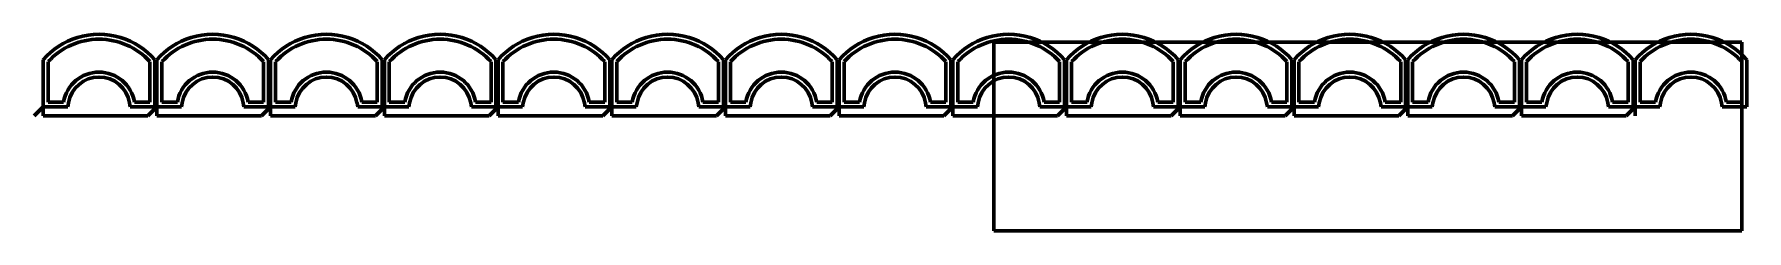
# Model space of a CAD drawing. Header units: millimetres. Extents: x -57.1 to 0.2, y -6.3 to 0.3.
import ezdxf

# ---------------------------------------------------------------- set-up
doc = ezdxf.new("R2010")
doc.units = ezdxf.units.MM
doc.linetypes.add('K5LT32768', pattern=[0])
doc.linetypes.add('K5LT_BASIC', pattern=[0])
doc.layers.add('Системный слой', color=7, linetype='Continuous')

# ---------------------------------------------------------------- blocks, each defined once
blk = doc.blocks.new('U0')
at = {"layer": 'Системный слой', "color": 5, "linetype": 'K5LT_BASIC', "lineweight": 60}
for p, q in [((0, 0), (-25, 0)), ((-25, 0), (-25, -6.3)), ((0, -6.3), (0, 0)), ((-25, -6.3), (0, -6.3))]:
    blk.add_line(p, q, dxfattribs=at)

msp = doc.modelspace()

# ---------------------------------------------------------------- linework, layer by layer
at = {"color": 5, "linetype": 'K5LT32768', "lineweight": 60}
for p, q in [((-56.765, -0.588), (-56.765, -2.165)), ((-56.6, -2), (-56.6, -0.651)), ((-53.2, -2), (-53.2, -0.651)), ((-53.035, -2.165), (-53.035, -0.588)), ((-52.965, -0.588), (-52.965, -2.165)), ((-52.8, -2), (-52.8, -0.651)), ((-49.4, -2), (-49.4, -0.651)), ((-49.235, -2.165), (-49.235, -0.588)), ((-49.165, -0.588), (-49.165, -2.165)), ((-49, -2), (-49, -0.651)), ((-45.6, -2), (-45.6, -0.651)), ((-45.435, -2.165), (-45.435, -0.588)), ((-45.365, -0.588), (-45.365, -2.165)), ((-45.2, -2), (-45.2, -0.651)), ((-41.8, -2), (-41.8, -0.651)), ((-41.635, -2.165), (-41.635, -0.588)), ((-41.565, -0.588), (-41.565, -2.165)), ((-41.4, -2), (-41.4, -0.651)), ((-38, -2), (-38, -0.651)), ((-37.835, -2.165), (-37.835, -0.588)), ((-37.765, -0.588), (-37.765, -2.165)), ((-37.6, -2), (-37.6, -0.651)), ((-34.2, -2), (-34.2, -0.651)), ((-34.035, -2.165), (-34.035, -0.588)), ((-33.965, -0.588), (-33.965, -2.165)), ((-33.8, -2), (-33.8, -0.651)), ((-30.4, -2), (-30.4, -0.651)), ((-30.235, -2.165), (-30.235, -0.588)), ((-30.165, -0.588), (-30.165, -2.165)), ((-30, -2), (-30, -0.651)), ((-26.6, -2), (-26.6, -0.651)), ((-26.435, -2.165), (-26.435, -0.588)), ((-26.365, -0.588), (-26.365, -2.165)), ((-26.2, -2), (-26.2, -0.651)), ((-22.8, -2), (-22.8, -0.651)), ((-22.635, -2.165), (-22.635, -0.588)), ((-22.565, -0.588), (-22.565, -2.165)), ((-22.4, -2), (-22.4, -0.651)), ((-19, -2), (-19, -0.651)), ((-18.835, -2.165), (-18.835, -0.588)), ((-18.765, -0.588), (-18.765, -2.165)), ((-18.6, -2), (-18.6, -0.651)), ((-15.2, -2), (-15.2, -0.651)), ((-15.035, -2.165), (-15.035, -0.588)), ((-14.965, -0.588), (-14.965, -2.165)), ((-14.8, -2), (-14.8, -0.651)), ((-11.4, -2), (-11.4, -0.651)), ((-11.235, -2.165), (-11.235, -0.588)), ((-11.165, -0.588), (-11.165, -2.165)), ((-11, -2), (-11, -0.651)), ((-7.6, -2), (-7.6, -0.651)), ((-7.435, -2.165), (-7.435, -0.588)), ((-7.365, -0.588), (-7.365, -2.165)), ((-7.2, -2), (-7.2, -0.651)), ((-3.8, -2), (-3.8, -0.651)), ((-3.635, -2.165), (-3.635, -0.588)), ((-3.565, -0.588), (-3.565, -2.165)), ((-3.4, -2), (-3.4, -0.651)), ((0, -2), (0, -0.651)), ((0.165, -2.165), (0.165, -0.588)), ((-56.765, -2.165), (-57.065, -2.465)), ((-56.765, -2.165), (-56.765, -2.465)), ((-56.765, -2.165), (-55.944, -2.165)), ((-56.6, -2), (-56.083, -2)), ((-55.944, -2.165), (-55.921, -2.028)), ((-53.879, -2.028), (-53.856, -2.165)), ((-53.856, -2.165), (-53.035, -2.165)), ((-53.717, -2), (-53.2, -2)), ((-52.965, -2.165), (-53.265, -2.465)), ((-52.965, -2.165), (-52.965, -2.465)), ((-52.965, -2.165), (-52.144, -2.165)), ((-52.8, -2), (-52.283, -2)), ((-52.144, -2.165), (-52.121, -2.028)), ((-50.079, -2.028), (-50.056, -2.165)), ((-50.056, -2.165), (-49.235, -2.165)), ((-49.917, -2), (-49.4, -2)), ((-49.165, -2.165), (-49.465, -2.465)), ((-49.165, -2.165), (-49.165, -2.465)), ((-49.165, -2.165), (-48.344, -2.165)), ((-49, -2), (-48.483, -2)), ((-48.344, -2.165), (-48.321, -2.028)), ((-46.279, -2.028), (-46.256, -2.165)), ((-46.256, -2.165), (-45.435, -2.165)), ((-46.117, -2), (-45.6, -2)), ((-45.365, -2.165), (-45.665, -2.465)), ((-45.365, -2.165), (-45.365, -2.465)), ((-45.365, -2.165), (-44.544, -2.165)), ((-45.2, -2), (-44.683, -2)), ((-44.544, -2.165), (-44.521, -2.028)), ((-42.479, -2.028), (-42.456, -2.165)), ((-42.456, -2.165), (-41.635, -2.165)), ((-42.317, -2), (-41.8, -2)), ((-41.565, -2.165), (-41.865, -2.465)), ((-41.565, -2.165), (-41.565, -2.465)), ((-41.565, -2.165), (-40.744, -2.165)), ((-41.4, -2), (-40.883, -2)), ((-40.744, -2.165), (-40.721, -2.028)), ((-38.679, -2.028), (-38.656, -2.165)), ((-38.656, -2.165), (-37.835, -2.165)), ((-38.517, -2), (-38, -2)), ((-37.765, -2.165), (-38.065, -2.465)), ((-37.765, -2.165), (-37.765, -2.465)), ((-37.765, -2.165), (-36.944, -2.165)), ((-37.6, -2), (-37.083, -2)), ((-36.944, -2.165), (-36.921, -2.028)), ((-34.879, -2.028), (-34.856, -2.165)), ((-34.856, -2.165), (-34.035, -2.165)), ((-34.717, -2), (-34.2, -2)), ((-33.965, -2.165), (-34.265, -2.465)), ((-33.965, -2.165), (-33.965, -2.465)), ((-33.965, -2.165), (-33.144, -2.165)), ((-33.8, -2), (-33.283, -2)), ((-33.144, -2.165), (-33.121, -2.028)), ((-31.079, -2.028), (-31.056, -2.165)), ((-31.056, -2.165), (-30.235, -2.165)), ((-30.917, -2), (-30.4, -2)), ((-30.165, -2.165), (-30.465, -2.465)), ((-30.165, -2.165), (-30.165, -2.465)), ((-30.165, -2.165), (-29.344, -2.165)), ((-30, -2), (-29.483, -2)), ((-29.344, -2.165), (-29.321, -2.028)), ((-27.279, -2.028), (-27.256, -2.165)), ((-27.256, -2.165), (-26.435, -2.165)), ((-27.117, -2), (-26.6, -2)), ((-26.365, -2.165), (-26.665, -2.465)), ((-26.365, -2.165), (-26.365, -2.465)), ((-26.365, -2.165), (-25.544, -2.165)), ((-26.2, -2), (-25.683, -2)), ((-25.544, -2.165), (-25.521, -2.028)), ((-23.479, -2.028), (-23.456, -2.165)), ((-23.456, -2.165), (-22.635, -2.165)), ((-23.317, -2), (-22.8, -2)), ((-22.565, -2.165), (-22.865, -2.465)), ((-22.565, -2.165), (-22.565, -2.465)), ((-22.565, -2.165), (-21.744, -2.165)), ((-22.4, -2), (-21.883, -2)), ((-21.744, -2.165), (-21.721, -2.028)), ((-19.679, -2.028), (-19.656, -2.165)), ((-19.656, -2.165), (-18.835, -2.165)), ((-19.517, -2), (-19, -2)), ((-18.765, -2.165), (-19.065, -2.465)), ((-18.765, -2.165), (-18.765, -2.465)), ((-18.765, -2.165), (-17.944, -2.165)), ((-18.6, -2), (-18.083, -2)), ((-17.944, -2.165), (-17.921, -2.028)), ((-15.879, -2.028), (-15.856, -2.165)), ((-15.856, -2.165), (-15.035, -2.165)), ((-15.717, -2), (-15.2, -2)), ((-14.965, -2.165), (-15.265, -2.465)), ((-14.965, -2.165), (-14.965, -2.465)), ((-14.965, -2.165), (-14.144, -2.165)), ((-14.8, -2), (-14.283, -2)), ((-14.144, -2.165), (-14.121, -2.028)), ((-12.079, -2.028), (-12.056, -2.165)), ((-12.056, -2.165), (-11.235, -2.165)), ((-11.917, -2), (-11.4, -2)), ((-11.165, -2.165), (-11.465, -2.465)), ((-11.165, -2.165), (-11.165, -2.465)), ((-11.165, -2.165), (-10.344, -2.165)), ((-11, -2), (-10.483, -2)), ((-10.344, -2.165), (-10.321, -2.028)), ((-8.279, -2.028), (-8.256, -2.165)), ((-8.256, -2.165), (-7.435, -2.165)), ((-8.117, -2), (-7.6, -2)), ((-7.365, -2.165), (-7.665, -2.465)), ((-7.365, -2.165), (-7.365, -2.465)), ((-7.365, -2.165), (-6.544, -2.165)), ((-7.2, -2), (-6.683, -2)), ((-6.544, -2.165), (-6.521, -2.028)), ((-4.479, -2.028), (-4.456, -2.165)), ((-4.456, -2.165), (-3.635, -2.165)), ((-4.317, -2), (-3.8, -2)), ((-3.565, -2.165), (-3.865, -2.465)), ((-3.565, -2.165), (-2.744, -2.165)), ((-3.565, -2.165), (-3.565, -2.465)), ((-3.4, -2), (-2.883, -2)), ((-2.744, -2.165), (-2.721, -2.028)), ((-0.679, -2.028), (-0.656, -2.165)), ((-0.656, -2.165), (0.165, -2.165)), ((-0.517, -2), (0, -2)), ((-56.765, -2.465), (-53.265, -2.465)), ((-52.965, -2.465), (-49.465, -2.465)), ((-49.165, -2.465), (-45.665, -2.465)), ((-45.365, -2.465), (-41.865, -2.465)), ((-41.565, -2.465), (-38.065, -2.465)), ((-37.765, -2.465), (-34.265, -2.465)), ((-33.965, -2.465), (-30.465, -2.465)), ((-30.165, -2.465), (-26.665, -2.465)), ((-26.365, -2.465), (-22.865, -2.465)), ((-22.565, -2.465), (-19.065, -2.465)), ((-18.765, -2.465), (-15.265, -2.465)), ((-14.965, -2.465), (-11.465, -2.465)), ((-11.165, -2.465), (-7.665, -2.465)), ((-7.365, -2.465), (-3.865, -2.465))]:
    msp.add_line(p, q, dxfattribs=at)
for centre, radius, start, end in [((-54.9, -2.2), 2.465, 106.9574, 139.1647), ((-54.9, -2.2), 2.3, 42.3426, 137.6574), ((-54.9, -2.2), 2.465, 73.0426, 106.9574), ((-54.9, -2.2), 2.465, 40.8353, 73.0426), ((-51.1, -2.2), 2.465, 106.9574, 139.1647), ((-51.1, -2.2), 2.3, 42.3426, 137.6574), ((-51.1, -2.2), 2.465, 73.0426, 106.9574), ((-51.1, -2.2), 2.465, 40.8353, 73.0426), ((-47.3, -2.2), 2.465, 106.9574, 139.1647), ((-47.3, -2.2), 2.3, 42.3426, 137.6574), ((-47.3, -2.2), 2.465, 73.0426, 106.9574), ((-47.3, -2.2), 2.465, 40.8353, 73.0426), ((-43.5, -2.2), 2.465, 106.9574, 139.1647), ((-43.5, -2.2), 2.3, 42.3426, 137.6574), ((-43.5, -2.2), 2.465, 73.0426, 106.9574), ((-43.5, -2.2), 2.465, 40.8353, 73.0426), ((-39.7, -2.2), 2.465, 106.9574, 139.1647), ((-39.7, -2.2), 2.3, 42.3426, 137.6574), ((-39.7, -2.2), 2.465, 73.0426, 106.9574), ((-39.7, -2.2), 2.465, 40.8353, 73.0426), ((-35.9, -2.2), 2.465, 106.9574, 139.1647), ((-35.9, -2.2), 2.3, 42.3426, 137.6574), ((-35.9, -2.2), 2.465, 73.0426, 106.9574), ((-35.9, -2.2), 2.465, 40.8353, 73.0426), ((-32.1, -2.2), 2.465, 106.9574, 139.1647), ((-32.1, -2.2), 2.3, 42.3426, 137.6574), ((-32.1, -2.2), 2.465, 73.0426, 106.9574), ((-32.1, -2.2), 2.465, 40.8353, 73.0426), ((-28.3, -2.2), 2.465, 106.9574, 139.1647), ((-28.3, -2.2), 2.3, 42.3426, 137.6574), ((-28.3, -2.2), 2.465, 73.0426, 106.9574), ((-28.3, -2.2), 2.465, 40.8353, 73.0426), ((-24.5, -2.2), 2.465, 106.9574, 139.1647), ((-24.5, -2.2), 2.3, 42.3426, 137.6574), ((-24.5, -2.2), 2.465, 73.0426, 106.9574), ((-24.5, -2.2), 2.465, 40.8353, 73.0426), ((-20.7, -2.2), 2.465, 106.9574, 139.1647), ((-20.7, -2.2), 2.3, 42.3426, 137.6574), ((-20.7, -2.2), 2.465, 73.0426, 106.9574), ((-20.7, -2.2), 2.465, 40.8353, 73.0426), ((-16.9, -2.2), 2.465, 106.9574, 139.1647), ((-16.9, -2.2), 2.3, 42.3426, 137.6574), ((-16.9, -2.2), 2.465, 73.0426, 106.9574), ((-16.9, -2.2), 2.465, 40.8353, 73.0426), ((-13.1, -2.2), 2.465, 106.9574, 139.1647), ((-13.1, -2.2), 2.3, 42.3426, 137.6574), ((-13.1, -2.2), 2.465, 73.0426, 106.9574), ((-13.1, -2.2), 2.465, 40.8353, 73.0426), ((-9.3, -2.2), 2.465, 106.9574, 139.1647), ((-9.3, -2.2), 2.3, 42.3426, 137.6574), ((-9.3, -2.2), 2.465, 73.0426, 106.9574), ((-9.3, -2.2), 2.465, 40.8353, 73.0426), ((-5.5, -2.2), 2.465, 106.9574, 139.1647), ((-5.5, -2.2), 2.3, 42.3426, 137.6574), ((-5.5, -2.2), 2.465, 73.0426, 106.9574), ((-5.5, -2.2), 2.465, 40.8353, 73.0426), ((-1.7, -2.2), 2.465, 106.9574, 139.1647), ((-1.7, -2.2), 2.3, 42.3426, 137.6574), ((-1.7, -2.2), 2.465, 73.0426, 106.9574), ((-1.7, -2.2), 2.465, 40.8353, 73.0426), ((-54.9, -2.2), 1.2, 9.5941, 170.4059), ((-51.1, -2.2), 1.2, 9.5941, 170.4059), ((-47.3, -2.2), 1.2, 9.5941, 170.4059), ((-43.5, -2.2), 1.2, 9.5941, 170.4059), ((-39.7, -2.2), 1.2, 9.5941, 170.4059), ((-35.9, -2.2), 1.2, 9.5941, 170.4059), ((-32.1, -2.2), 1.2, 9.5941, 170.4059), ((-28.3, -2.2), 1.2, 9.5941, 170.4059), ((-24.5, -2.2), 1.2, 9.5941, 170.4059), ((-20.7, -2.2), 1.2, 9.5941, 170.4059), ((-16.9, -2.2), 1.2, 9.5941, 170.4059), ((-13.1, -2.2), 1.2, 9.5941, 170.4059), ((-9.3, -2.2), 1.2, 9.5941, 170.4059), ((-5.5, -2.2), 1.2, 9.5941, 170.4059), ((-1.7, -2.2), 1.2, 9.5941, 170.4059), ((-54.9, -2.2), 1.035, 9.5941, 170.4059), ((-51.1, -2.2), 1.035, 9.5941, 170.4059), ((-47.3, -2.2), 1.035, 9.5941, 170.4059), ((-43.5, -2.2), 1.035, 9.5941, 170.4059), ((-39.7, -2.2), 1.035, 9.5941, 170.4059), ((-35.9, -2.2), 1.035, 9.5941, 170.4059), ((-32.1, -2.2), 1.035, 9.5941, 170.4059), ((-28.3, -2.2), 1.035, 9.5941, 170.4059), ((-24.5, -2.2), 1.035, 9.5941, 170.4059), ((-20.7, -2.2), 1.035, 9.5941, 170.4059), ((-16.9, -2.2), 1.035, 9.5941, 170.4059), ((-13.1, -2.2), 1.035, 9.5941, 170.4059), ((-9.3, -2.2), 1.035, 9.5941, 170.4059), ((-5.5, -2.2), 1.035, 9.5941, 170.4059), ((-1.7, -2.2), 1.035, 9.5941, 170.4059)]:
    msp.add_arc(centre, radius, start, end, dxfattribs=at)

# ---------------------------------------------------------------- block references
at = {"layer": 'Системный слой'}
msp.add_blockref('U0', (0, 0), dxfattribs=at)

doc.saveas('drawing.dxf')
